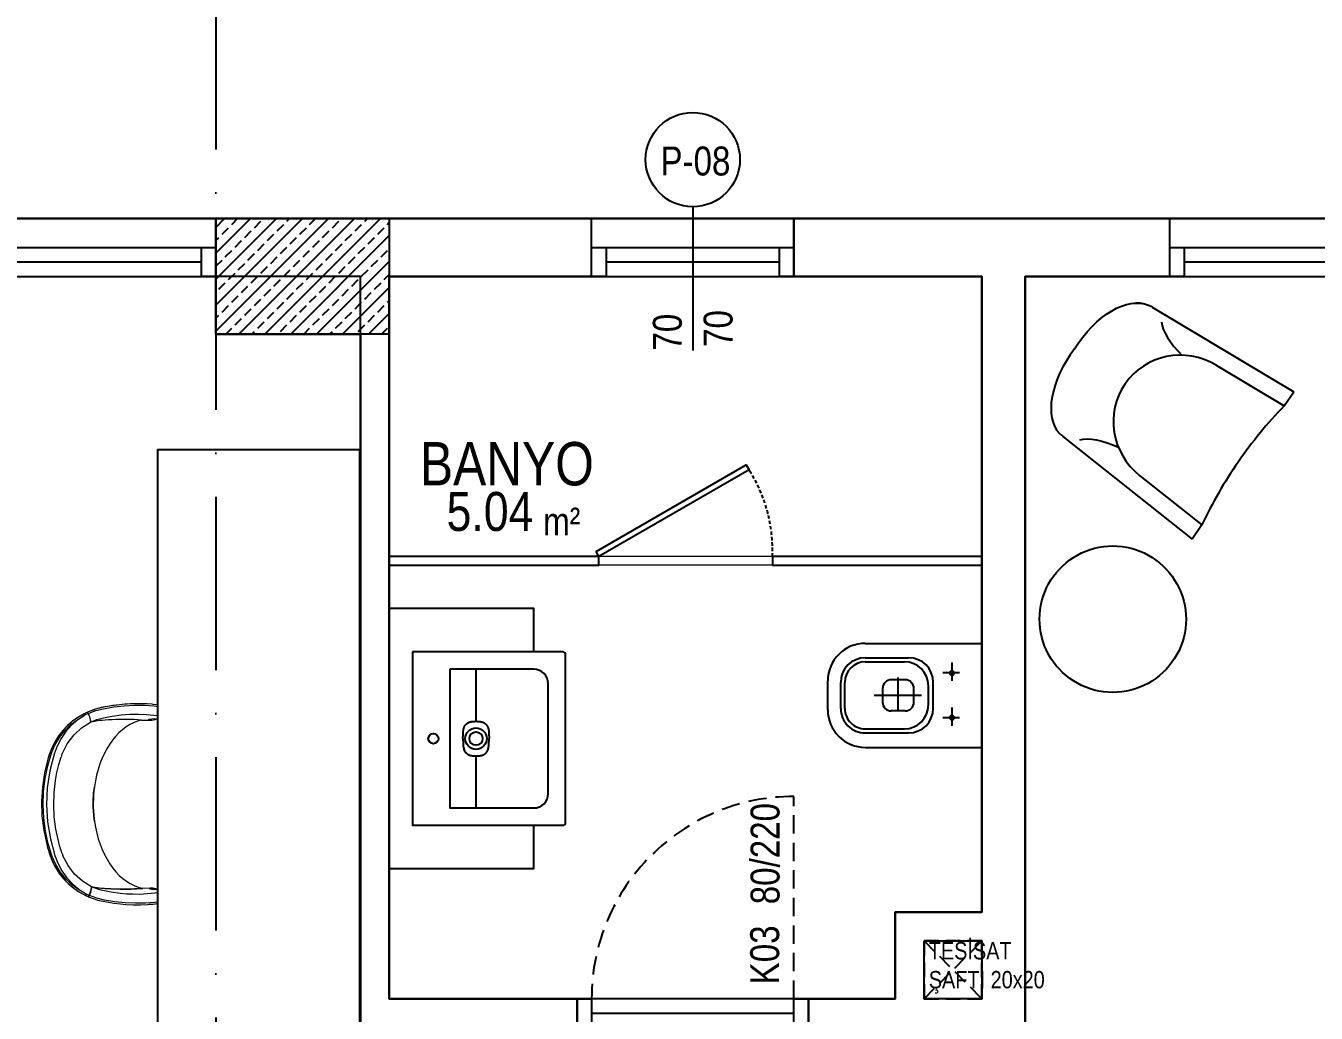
# Model space of a CAD drawing. Header units: millimetres. Extents: x 82776 to 137242, y 11666 to 27998.
# Drawn here: x 99268.4 to 99714.8, y 26409.1 to 26750.9 of the extents above; entities that cross this region are included whole.
import ezdxf
from ezdxf.enums import TextEntityAlignment as Align

# ---------------------------------------------------------------- set-up
doc = ezdxf.new("R2010")
doc.units = ezdxf.units.MM
for name, pattern in [('( Hidden )', [0.375, 0.25, -0.125]), ('ACAD_ISO10W100', [18, 12, -3, 0, -3]), ('GC5102G0200$0$HIDDEN', [9.525, 6.35, -3.175])]:
    doc.linetypes.add(name, pattern=pattern)
doc.layers.add('0_IFC_Area', color=100, linetype='Continuous', plot=False)
for name, color, linetype in [('0_IFC_Door_Text', 11, 'Continuous'), ('0_IFC_Elevation_5', 252, 'Continuous'), ('0_IFC_Grid', 14, 'ACAD_ISO10W100'), ('0_IFC_Hatch_Structure', 251, 'Continuous'), ('0_IFC_Room_Text(No)_50', 12, 'Continuous'), ('0_IFC_Text_Explanation_50', 231, 'Continuous'), ('0_IFC_Window_Text', 60, 'Continuous'), ('1_IFC_Concrete_Section', 50, 'Continuous'), ('1_IFC_Door', 83, 'Continuous'), ('2_IFC_Wall', 130, 'Continuous'), ('3_IFC_Window', 136, 'Continuous'), ('5_IFC_Mechanical_Shaft', 132, 'Continuous'), ('6_IFC_Furniture', 35, 'Continuous'), ('6_IFC_Furniture_WC', 64, 'Continuous'), ('6_IFC_Furniture_Wetspace', 64, 'Continuous')]:
    doc.layers.add(name, color=color, linetype=linetype)
doc.styles.add('ARIAL-NARROW', font='ARIALN.TTF')
doc.styles.add('IFC_TEXT', font='ARIALN.TTF')

# ---------------------------------------------------------------- blocks, each defined once
blk = doc.blocks.new('A NK ST')
at = {"layer": '0_IFC_Hatch_Structure', "transparency": 33554687}
h = blk.add_hatch(dxfattribs=at)
h.set_pattern_fill('ANSI33', color=256, angle=180)
h.set_pattern_definition([(225, (-105891.8525, -41506.1965), (4.49012806, -4.49012806), []), (225, (-105896.3426, -41506.1965), (4.49012806, -4.49012806), [3.175, -1.5875])])
h.paths.add_polyline_path([(450, 0), (450, -40), (390, -40), (390, 0)])
at = {"layer": '1_IFC_Concrete_Section'}
blk.add_lwpolyline([(450, 0), (450, -40), (390, -40), (390, 0)], close=True, dxfattribs=at)
blk = doc.blocks.new('IFC_COFFE TABLE')
at = {"transparency": 33554687}
blk.add_wipeout([(1.61, -25.29), (3.2, -25.13), (4.77, -24.88), (6.32, -24.54), (7.85, -24.09), (9.35, -23.55), (10.81, -22.92), (12.22, -22.19), (13.59, -21.38), (14.91, -20.48), (16.17, -19.51), (17.36, -18.45), (18.48, -17.33), (19.54, -16.13), (20.51, -14.88), (21.4, -13.56), (22.21, -12.19), (22.93, -10.77), (23.57, -9.31), (24.1, -7.81), (24.55, -6.28), (24.89, -4.73), (25.14, -3.15), (25.29, -1.57), (25.34, 0.02), (25.29, 1.61), (25.13, 3.2), (24.88, 4.77), (24.54, 6.32), (24.09, 7.85), (23.55, 9.35), (22.92, 10.81), (22.19, 12.22), (21.38, 13.59), (20.48, 14.91), (19.51, 16.17), (18.45, 17.36), (17.33, 18.48), (16.13, 19.54), (14.88, 20.51), (13.56, 21.4), (12.19, 22.21), (10.77, 22.93), (9.31, 23.57), (7.81, 24.1), (6.28, 24.55), (4.73, 24.89), (3.15, 25.14), (1.57, 25.29), (-0.02, 25.34), (-1.61, 25.29), (-3.2, 25.13), (-4.77, 24.88), (-6.32, 24.54), (-7.85, 24.09), (-9.35, 23.55), (-10.81, 22.92), (-12.22, 22.19), (-13.59, 21.38), (-14.91, 20.48), (-16.17, 19.51), (-17.36, 18.45), (-18.48, 17.33), (-19.54, 16.13), (-20.51, 14.88), (-21.4, 13.56), (-22.21, 12.19), (-22.93, 10.77), (-23.57, 9.31), (-24.1, 7.81), (-24.55, 6.28), (-24.89, 4.73), (-25.14, 3.15), (-25.29, 1.57), (-25.34, -0.02), (-25.29, -1.61), (-25.13, -3.2), (-24.88, -4.77), (-24.54, -6.32), (-24.09, -7.85), (-23.55, -9.35), (-22.92, -10.81), (-22.19, -12.22), (-21.38, -13.59), (-20.48, -14.91), (-19.51, -16.17), (-18.45, -17.36), (-17.33, -18.48), (-16.13, -19.54), (-14.88, -20.51), (-13.56, -21.4), (-12.19, -22.21), (-10.77, -22.93), (-9.31, -23.57), (-7.81, -24.1), (-6.28, -24.55), (-4.73, -24.89), (-3.15, -25.14), (-1.57, -25.29), (0.02, -25.34)], dxfattribs=at).dxf.layer = '6_IFC_Furniture'
at = {"layer": '6_IFC_Furniture', "transparency": 33554687}
blk.add_lwpolyline([(1.61, -25.29), (3.2, -25.13), (4.77, -24.88), (6.32, -24.54), (7.85, -24.09), (9.35, -23.55), (10.81, -22.92), (12.22, -22.19), (13.59, -21.38), (14.91, -20.48), (16.17, -19.51), (17.36, -18.45), (18.48, -17.33), (19.54, -16.13), (20.51, -14.88), (21.4, -13.56), (22.21, -12.19), (22.93, -10.77), (23.57, -9.31), (24.1, -7.81), (24.55, -6.28), (24.89, -4.73), (25.14, -3.15), (25.29, -1.57), (25.34, 0.02), (25.29, 1.61), (25.13, 3.2), (24.88, 4.77), (24.54, 6.32), (24.09, 7.85), (23.55, 9.35), (22.92, 10.81), (22.19, 12.22), (21.38, 13.59), (20.48, 14.91), (19.51, 16.17), (18.45, 17.36), (17.33, 18.48), (16.13, 19.54), (14.88, 20.51), (13.56, 21.4), (12.19, 22.21), (10.77, 22.93), (9.31, 23.57), (7.81, 24.1), (6.28, 24.55), (4.73, 24.89), (3.15, 25.14), (1.57, 25.29), (-0.02, 25.34), (-1.61, 25.29), (-3.2, 25.13), (-4.77, 24.88), (-6.32, 24.54), (-7.85, 24.09), (-9.35, 23.55), (-10.81, 22.92), (-12.22, 22.19), (-13.59, 21.38), (-14.91, 20.48), (-16.17, 19.51), (-17.36, 18.45), (-18.48, 17.33), (-19.54, 16.13), (-20.51, 14.88), (-21.4, 13.56), (-22.21, 12.19), (-22.93, 10.77), (-23.57, 9.31), (-24.1, 7.81), (-24.55, 6.28), (-24.89, 4.73), (-25.14, 3.15), (-25.29, 1.57), (-25.34, -0.02), (-25.29, -1.61), (-25.13, -3.2), (-24.88, -4.77), (-24.54, -6.32), (-24.09, -7.85), (-23.55, -9.35), (-22.92, -10.81), (-22.19, -12.22), (-21.38, -13.59), (-20.48, -14.91), (-19.51, -16.17), (-18.45, -17.36), (-17.33, -18.48), (-16.13, -19.54), (-14.88, -20.51), (-13.56, -21.4), (-12.19, -22.21), (-10.77, -22.93), (-9.31, -23.57), (-7.81, -24.1), (-6.28, -24.55), (-4.73, -24.89), (-3.15, -25.14), (-1.57, -25.29), (0.02, -25.34)], close=True, dxfattribs=at)
blk = doc.blocks.new('IFC_1PSEAT 2')
blk.add_wipeout([(-31, -2.03), (-25.08, -2.03), (-12.58, -0.51), (0, 0), (12.58, -0.51), (25.08, -2.03), (31, -2.03), (29.09, 26.45), (27.18, 54.93), (26.59, 57.7), (24.61, 60.95), (22.38, 63.12), (16.52, 66.42), (16.52, 66.42), (13.69, 67.24), (11.99, 67.74), (9, 68.3), (4.92, 68.75), (0, 68.79), (-5.21, 68.79), (-9.74, 68.24), (-16.51, 66.42), (-20.22, 64.54), (-21.98, 63.39), (-23.72, 61.93), (-24.67, 60.98), (-25.71, 59.57), (-26.32, 58.46), (-27.02, 56.38), (-27.18, 54.93), (-29.09, 26.45)]).dxf.layer = '6_IFC_Furniture'
at = {"layer": '6_IFC_Furniture', "linetype": 'ByBlock', "transparency": 33554687}
for p, q in [((-27.18, 54.93), (-31, -2.03)), ((27.18, 54.93), (31, -2.03)), ((-23.25, 25.26), (-25.08, -2.03)), ((23.25, 25.26), (25.08, -2.03)), ((-25.08, -2.03), (-31, -2.03)), ((25.08, -2.03), (31, -2.03))]:
    blk.add_line(p, q, dxfattribs=at)
for points in [[(0, 68.79), (-13.51, 69.6), (-25.62, 64.05), (-27.05, 56.39), (-27.15, 55.84), (-27.19, 55.29), (-27.18, 54.74)], [(0, 68.79), (13.51, 69.6), (25.62, 64.05), (27.05, 56.39), (27.15, 55.84), (27.19, 55.29), (27.18, 54.74)]]:
    blk.add_open_spline(points, degree=3, knots=[0, 0, 0, 0, 1, 1, 1, 2, 2, 2, 2], dxfattribs=at)
for points in [[(-24.8, 49.38), (-22.45, 47.62), (-20.24, 42.6), (-19.34, 36.99)], [(24.8, 49.38), (22.45, 47.62), (20.24, 42.6), (19.34, 36.99)], [(0, 47.59), (-12.25, 47.59), (-22.41, 37.83), (-23.25, 25.26)], [(23.25, 25.26), (22.41, 37.83), (12.25, 47.59), (0, 47.59)], [(0, 0), (-8.4, 0), (-16.79, -0.68), (-25.08, -2.03)], [(25.08, -2.03), (16.79, -0.68), (8.4, 0), (0, 0)]]:
    blk.add_open_spline(points, degree=3, dxfattribs=at)
blk = doc.blocks.new('*U152')
at = {"layer": '1_IFC_Door'}
for points in [[(0, 75), (-10, 75), (-10, 80), (0, 80), (0, 75)], [(-5, 75), (-5, 5), (0, 5), (0, 75)]]:
    blk.add_lwpolyline(points, dxfattribs=at)
blk.add_lwpolyline([(-10, 5), (0, 5), (0, 0), (-10, 0)], close=True, dxfattribs=at)
at = {"layer": '1_IFC_Door', "linetype": 'GC5102G0200$0$HIDDEN'}
blk.add_lwpolyline([(0, 5), (70, 5)], dxfattribs=at)
blk.add_arc((0, 5), 70, 0, 90, dxfattribs=at)
blk = doc.blocks.new('Hull Koltuk1')
blk.add_wipeout([(31.21, -46.91), (31.51, -46.61), (32.05, -45.48), (32.26, -44.83), (32.46, -44.17), (32.76, -42.88), (32.94, -41.91), (33.11, -40.94), (33.25, -39.86), (33.3, -39.52), (33.47, -38.4), (33.57, -36.77), (33.63, -35.91), (33.68, -35.14), (33.68, -34.38), (33.68, -33.38), (33.69, -32.34), (33.62, -30.88), (33.57, -29.73), (33.54, -29.48), (33.5, -28.54), (33.43, -28.03), (33.25, -26.2), (33.16, -25.43), (33.03, -24.39), (32.93, -23.84), (32.63, -22.25), (32.52, -21.56), (32.27, -20.38), (32.05, -19.56), (31.73, -18.35), (31.14, -16.79), (30.71, -15.82), (30.18, -14.66), (29.56, -13.58), (28.98, -12.65), (28.46, -11.87), (27.53, -10.65), (26.24, -9.1), (25.38, -8.28), (23.58, -6.73), (22.41, -5.84), (20.97, -4.93), (19.55, -4.16), (18.48, -3.62), (16.33, -2.82), (15.15, -2.4), (13.15, -1.91), (10.5, -1.25), (7.43, -0.71), (6.44, -0.56), (4.42, -0.29), (1.88, -0.12), (-0.74, -0.02), (-1.47, -0.04), (-3.02, -0.08), (-4.98, -0.12), (-6.19, -0.26), (-7.43, -0.41), (-7.43, -0.41), (-9.88, -0.69), (-9.88, -0.69), (-11.3, -0.98), (-12.13, -1.15), (-14.37, -1.61), (-15.15, -1.81), (-16.75, -2.26), (-18.01, -2.6), (-18.59, -2.85), (-19.58, -3.18), (-20.71, -3.62), (-21.79, -4.16), (-22.04, -4.3), (-22.87, -4.71), (-23.81, -5.32), (-23.82, -5.31), (-24.73, -5.97), (-25.34, -6.35), (-25.65, -6.61), (-26.12, -6.97), (-26.79, -7.5), (-27.23, -7.91), (-27.87, -8.53), (-28.25, -8.89), (-28.73, -9.4), (-29.3, -10.07), (-29.72, -10.56), (-30.77, -11.97), (-30.77, -11.97), (-31.45, -12.95), (-31.83, -13.76), (-32.45, -14.75), (-32.81, -15.53), (-33.04, -15.93), (-33.35, -16.89), (-33.65, -17.73), (-33.92, -18.5), (-34.22, -19.34), (-34.4, -20.16), (-34.55, -20.82), (-34.7, -21.49), (-34.88, -22.3), (-35.09, -23.6), (-35.09, -23.6), (-35.24, -24.48), (-35.31, -24.9), (-35.45, -26.02), (-35.58, -27.15), (-35.67, -28.09), (-35.75, -29.02), (-35.82, -30.29), (-35.88, -31.55), (-35.9, -32.79), (-35.91, -34.03), (-35.86, -35.24), (-35.82, -36.45), (-35.8, -37.2), (-35.71, -38.36), (-35.57, -39.23), (-35.43, -40.32), (-35.33, -41.26), (-35.09, -42.36), (-35.03, -42.78), (-34.92, -43.37), (-34.78, -43.93), (-34.47, -44.9), (-34.28, -45.71), (-33.95, -46.64), (-33.36, -46.95), (-33.17, -46.97), (-32.9, -46.86), (-32.48, -46.76), (-32.21, -47.97), (-31.93, -49.27), (-31.62, -50.43), (-31.32, -51.58), (-31.06, -52.45), (-30.8, -53.31), (-30.53, -54.11), (-30.27, -54.9), (-29.95, -55.7), (-29.95, -55.7), (-29.63, -56.51), (-29.27, -57.15), (-28.98, -57.67), (-28.55, -58.44), (-28.33, -58.83), (-28, -59.25), (-28, -59.25), (-27.5, -59.89), (-27.12, -60.38), (-26.68, -60.95), (-26.31, -61.29), (-25.71, -61.86), (-25.42, -62.14), (-24.73, -62.78), (-24.24, -63.12), (-23.63, -63.54), (-23.63, -63.54), (-22.53, -64.31), (-22.53, -64.31), (-21.32, -64.9), (-20.74, -65.18), (-20.44, -65.33), (-20.11, -65.49), (-19.48, -65.69), (-18.23, -66.07), (-18.23, -66.07), (-16.27, -66.54), (-16.27, -66.54), (-14.98, -66.8), (-13.68, -67.01), (-12.39, -67.23), (-11.77, -67.3), (-11.14, -67.37), (-10.28, -67.47), (-9.24, -67.59), (-8.59, -67.66), (-7.13, -67.83), (-6.37, -67.86), (-5.62, -67.9), (-5.62, -67.9), (-4.49, -67.95), (-3.74, -67.98), (-2.75, -68.02), (-0.94, -68.04), (-0.4, -68.03), (0.8, -68), (1.8, -67.97), (2.63, -67.95), (3.44, -67.93), (4.25, -67.85), (5.24, -67.76), (6.07, -67.68), (6.73, -67.62), (7.6, -67.53), (8.7, -67.43), (9.33, -67.34), (10.41, -67.18), (11.31, -67.04), (12.61, -66.81), (13.21, -66.7), (13.9, -66.58), (14.7, -66.39), (15.19, -66.28), (15.59, -66.19), (16.49, -65.98), (16.49, -65.98), (17.29, -65.66), (17.74, -65.49), (18.99, -65), (20.15, -64.33), (21.31, -63.66), (22.36, -62.83), (23.4, -62), (24.31, -61.01), (25.22, -60.03), (25.93, -58.99), (26.65, -57.94), (27.28, -56.74), (27.8, -55.53), (28.22, -54.35), (28.47, -53.57), (28.67, -52.93), (28.77, -52.6), (28.99, -51.9), (29.15, -51.28), (29.33, -50.63), (29.46, -50.15), (29.68, -49.3), (29.81, -48.7), (30.07, -47.53), (30.14, -47.24)]).dxf.layer = '6_IFC_Furniture'
at = {"layer": '6_IFC_Furniture', "lineweight": 9}
for p, q in [((-17.56, -2.45), (-18.46, -2.74)), ((16.22, -2.74), (15.15, -2.4)), ((-33.04, -15.93), (-33.09, -16.06)), ((-33.03, -16.01), (-33.08, -16.11)), ((-33.02, -15.98), (-33.03, -16.01)), ((-32.6, -15.08), (-33.02, -15.98)), ((-32.58, -16.24), (-32.17, -15.36)), ((27.36, -17.1), (27.35, -17.1)), ((-30.38, -23.78), (-30.24, -21.67)), ((-30.28, -21.75), (-30.38, -23.78)), ((-30.5, -27.09), (-30.38, -23.78)), ((-30.38, -23.78), (-30.5, -27.09)), ((-30.21, -34.61), (-30.25, -34.9)), ((-30.18, -37.75), (-30.24, -34.9)), ((28.01, -34.75), (27.94, -37.75)), ((-35.84, -36.75), (-35.77, -37.64)), ((-33.14, -46.96), (-33.17, -46.97)), ((30.93, -46.97), (30.9, -46.95))]:
    blk.add_line(p, q, dxfattribs=at)
for points in [[(30.29, -14.95), (28.98, -12.65), (27.53, -10.65), (26.03, -8.95), (23.76, -6.88), (21.61, -5.35), (19.69, -4.24), (18.01, -3.46), (16.33, -2.82), (14.61, -2.28), (9.88, -1.1), (4.97, -0.33), (0, 0), (-4.98, -0.12), (-9.88, -0.69), (-14.37, -1.61), (-15.93, -2.02), (-17.56, -2.5), (-19.61, -3.2), (-22.04, -4.3), (-23.81, -5.32), (-25.65, -6.61), (-27.51, -8.2), (-29.34, -10.14), (-31.07, -12.43), (-32.6, -15.08)], [(-18.46, -2.74), (-20.71, -3.62), (-22.87, -4.71), (-24.91, -6.01), (-26.79, -7.5), (-28.52, -9.16), (-30.08, -10.99), (-31.45, -12.95), (-32.61, -15.03)], [(-32.17, -15.36), (-30.68, -12.77), (-28.86, -10.37), (-26.76, -8.22), (-24.4, -6.35), (-21.8, -4.78), (-19.03, -3.56), (-14.69, -2.24), (-10.26, -1.3), (-5.76, -0.72), (-1.2, -0.53), (3.37, -0.71), (7.89, -1.27), (12.33, -2.21), (16.69, -3.52), (19.48, -4.74), (22.08, -6.29), (24.44, -8.14), (26.55, -10.28), (28.36, -12.65), (29.87, -15.22)], [(29.87, -15.22), (28.27, -12.76), (26.35, -10.53), (24.15, -8.54), (21.72, -6.84), (19.11, -5.46), (16.35, -4.41), (10.6, -2.9), (4.74, -2.02), (-1.19, -1.74), (-7.1, -2.08), (-12.94, -3.02), (-18.67, -4.49), (-21.43, -5.54), (-24.05, -6.95), (-26.47, -8.65), (-28.65, -10.64), (-30.57, -12.88), (-32.17, -15.36)], [(-17.83, -6.94), (-17.39, -6.8), (-17.04, -6.69), (-16.4, -6.5), (-15.27, -6.17), (-13.23, -5.65), (-9.56, -4.91), (-5.35, -4.38), (-1.12, -4.2)], [(-1.12, -4.2), (3.11, -4.37), (7.29, -4.87), (10.04, -5.39), (12.76, -6.05), (15.45, -6.86)], [(30.31, -14.89), (29.14, -12.84), (27.78, -10.9), (26.24, -9.1), (24.52, -7.46), (22.64, -5.99), (20.63, -4.71), (18.48, -3.62), (16.22, -2.74)], [(-29.58, -17.08), (-27.66, -14.01), (-25.17, -11.31), (-22.17, -9.04), (-18.79, -7.3)], [(16.42, -7.22), (19.86, -8.95), (22.9, -11.24), (25.44, -13.99), (27.35, -17.1)], [(-33.08, -16.11), (-34.22, -19.34), (-34.88, -22.3), (-35.31, -24.9), (-35.58, -27.15), (-35.75, -29.02), (-35.88, -31.55), (-35.91, -34.03), (-35.82, -36.45), (-35.78, -37.03)], [(-34.23, -21.62), (-33.58, -18.95), (-32.64, -16.37)], [(-32.64, -16.37), (-32.02, -16.63), (-31.42, -16.85), (-30.88, -17.02), (-30.41, -17.13), (-30.03, -17.19), (-29.76, -17.18), (-29.6, -17.12)], [(-32.58, -16.24), (-31.97, -16.52), (-31.39, -16.75), (-30.86, -16.94), (-30.39, -17.07), (-30.02, -17.13), (-29.74, -17.14), (-29.58, -17.08)], [(-31.08, -21.57), (-30.8, -20.42), (-30.46, -19.3), (-29.6, -17.12)], [(-29.6, -17.12), (-29.98, -19.19), (-30.28, -21.75)], [(-30.24, -21.67), (-30.05, -19.9), (-29.82, -18.37), (-29.58, -17.08)], [(-6.98, -18.28), (-5.05, -18.06), (-3.21, -17.92), (-2.33, -17.88), (-1.47, -17.86), (-0.65, -17.85), (0.14, -17.86), (0.89, -17.89), (1.6, -17.93), (2.27, -17.98), (2.9, -18.04), (3.49, -18.11), (4.03, -18.18), (4.99, -18.31)], [(27.36, -17.1), (27.35, -17.1), (27.35, -17.1), (27.35, -17.1)], [(28.18, -24.53), (28.12, -23.27), (28.05, -22.1), (27.97, -21.08), (27.87, -20.15), (27.62, -18.5), (27.35, -17.1)], [(27.35, -17.1), (28.23, -19.3), (28.84, -21.57)], [(27.36, -17.1), (27.52, -17.17), (27.79, -17.17), (28.17, -17.11), (28.64, -16.98), (29.18, -16.81), (29.76, -16.58), (30.38, -16.32)], [(30.38, -16.32), (31.34, -18.93), (31.99, -21.62)], [(33.43, -38.45), (33.58, -36.45), (33.66, -34.62), (33.67, -32.75), (33.62, -30.88), (33.51, -28.97), (33.34, -27.1), (33.06, -24.85), (32.63, -22.25), (31.97, -19.29), (30.82, -16.06)], [(32.38, -20.77), (31.73, -18.35), (30.84, -16.01)], [(-33.17, -46.97), (-33.18, -46.97), (-33.32, -46.84), (-33.51, -46.47), (-33.73, -45.85), (-34.22, -44.13), (-34.7, -41.82), (-35.11, -38.97), (-35.35, -35.74), (-35.4, -32.28), (-35.22, -28.74), (-34.83, -25.17), (-34.23, -21.62)], [(-30.18, -37.75), (-30.24, -37.44), (-30.29, -37.26), (-30.35, -37.19), (-30.39, -37.26), (-30.48, -37.86), (-30.54, -38.59), (-30.6, -39.32), (-30.65, -40.05), (-30.69, -40.77), (-30.72, -41.57), (-30.75, -42.36), (-30.79, -42.98), (-30.86, -43.19), (-30.96, -43.17), (-31.1, -42.93), (-31.26, -42.43), (-31.61, -40.98), (-31.94, -38.98), (-32.2, -36.52), (-32.31, -33.76), (-32.29, -31.55), (-32.17, -29.27), (-31.96, -26.99), (-31.53, -23.95), (-31.08, -21.57)], [(-6.98, -18.28), (-9.03, -18.61), (-11.04, -19.04), (-13, -19.56), (-14.9, -20.18), (-16.72, -20.88), (-18.47, -21.67), (-20.13, -22.55), (-21.69, -23.5), (-23.15, -24.52), (-24.49, -25.61), (-25.71, -26.76), (-26.8, -27.97), (-27.77, -29.22), (-28.59, -30.52), (-29.28, -31.86), (-29.82, -33.22), (-30.21, -34.61)], [(28.01, -34.75), (27.63, -33.37), (27.11, -32), (26.44, -30.66), (25.63, -29.36), (24.68, -28.1), (23.6, -26.89), (22.39, -25.73), (21.07, -24.64), (19.63, -23.61), (18.08, -22.65), (16.43, -21.77), (14.7, -20.97), (12.88, -20.26), (11, -19.63), (9.05, -19.1), (7.04, -18.66), (5, -18.32)], [(28.84, -21.57), (29.41, -24.63), (29.8, -27.7), (30.02, -30.75), (30.08, -33.71), (29.96, -36.5), (29.71, -38.95), (29.38, -40.96), (29.03, -42.42), (28.87, -42.92), (28.73, -43.17), (28.63, -43.19), (28.56, -42.98), (28.51, -42.36), (28.49, -41.57), (28.45, -40.77), (28.28, -38.35), (28.23, -37.73), (28.16, -37.26), (28.11, -37.19), (28.06, -37.26), (28, -37.44), (27.94, -37.75)], [(31.99, -21.62), (32.6, -25.17), (32.99, -28.75), (33.16, -32.29), (33.12, -35.79), (32.87, -39.01), (32.46, -41.84), (31.98, -44.15), (31.49, -45.86), (31.27, -46.47), (31.09, -46.84), (30.95, -46.97), (30.93, -46.97)], [(33.47, -38.41), (33.47, -38.4), (33.68, -35.14), (33.69, -31.61), (33.47, -28.01), (33.03, -24.39), (32.38, -20.77)], [(-30.21, -34.61), (-30.46, -30.63), (-30.5, -27.09)], [(-30.5, -27.09), (-30.48, -30.8), (-30.25, -34.9)], [(-35.78, -37.03), (-35.69, -38.13), (-35.57, -39.23), (-35.43, -40.32), (-35.27, -41.36), (-35.09, -42.36), (-34.9, -43.29), (-34.69, -44.14), (-34.47, -44.9), (-34.25, -45.55), (-34.03, -46.09), (-33.8, -46.5), (-33.58, -46.79), (-33.36, -46.95), (-33.16, -46.97)], [(-35.77, -37.64), (-35.71, -38.36), (-35.33, -41.26), (-34.87, -43.62), (-34.39, -45.39), (-34.17, -46.03), (-33.98, -46.44), (-33.84, -46.6), (-33.77, -46.57)], [(-30.82, -43.07), (-30.8, -42.76), (-30.75, -41.98), (-30.72, -41.37), (-30.69, -40.76), (-30.66, -40.16), (-30.66, -39.69), (-30.74, -39.55)], [(28.49, -39.11), (28.46, -39.29), (28.44, -39.61), (28.44, -40.07), (28.45, -40.65), (28.48, -41.35), (28.52, -42.15), (28.57, -43.02)], [(30.92, -46.97), (31.21, -46.91), (31.51, -46.61), (31.8, -46.09), (32.05, -45.48), (32.46, -44.17), (32.76, -42.88), (33.11, -40.94), (33.39, -38.78), (33.43, -38.45)], [(-33.13, -46.96), (-32.94, -46.88), (-32.35, -46.55), (-31.88, -46.15), (-31.53, -45.74), (-31.28, -45.32), (-30.96, -44.39), (-30.86, -43.55), (-30.82, -43.07)], [(28.57, -43.02), (28.57, -43.11), (28.78, -44.38), (29.16, -45.39), (29.83, -46.28), (30.31, -46.65), (30.87, -46.94), (30.89, -46.95)], [(-32.5, -46.66), (-31.93, -49.27), (-31.32, -51.58), (-30.8, -53.31), (-30.27, -54.9), (-29.63, -56.51), (-28.33, -58.83), (-26.68, -60.95), (-24.73, -62.78), (-22.53, -64.31), (-20.11, -65.49), (-17.56, -66.28), (-14.98, -66.8), (-12.39, -67.23), (-7.13, -67.83), (-1.84, -68.07), (3.44, -67.93), (8.7, -67.43), (11.31, -67.04), (13.9, -66.58), (16.49, -65.98), (18.99, -65), (21.31, -63.66), (23.4, -62), (25.22, -60.03), (26.65, -57.94), (27.28, -56.74), (27.8, -55.53), (28.35, -53.96), (28.99, -51.9), (29.67, -49.35), (30.27, -46.64)], [(29.86, -46.3), (29.82, -46.49), (29.79, -46.68), (29.75, -46.87), (29.71, -47.06), (29.67, -47.24), (29.63, -47.43), (29.59, -47.62), (29.55, -47.81), (29.51, -48), (29.47, -48.19), (29.42, -48.38), (29.38, -48.56), (29.34, -48.75), (29.29, -48.94), (29.25, -49.13), (29.2, -49.32), (29.15, -49.51), (29.11, -49.69), (29.06, -49.88), (29.01, -50.07), (28.96, -50.26), (28.91, -50.45), (28.86, -50.64), (28.81, -50.82), (28.76, -51.01), (28.71, -51.2), (28.65, -51.39), (28.6, -51.57), (28.55, -51.76), (28.49, -51.95), (28.44, -52.13), (28.38, -52.32), (28.32, -52.5), (28.27, -52.69), (28.21, -52.87), (28.15, -53.06), (28.09, -53.24), (28.03, -53.43), (27.97, -53.61), (27.91, -53.8), (27.85, -53.98), (27.79, -54.16), (27.73, -54.35), (27.67, -54.53), (27.6, -54.71), (27.54, -54.89), (27.48, -55.07), (27.41, -55.25), (27.34, -55.43), (27.27, -55.61), (27.19, -55.79), (27.12, -55.97), (27.04, -56.14), (26.96, -56.32), (26.88, -56.49), (26.8, -56.66), (26.71, -56.84), (26.62, -57.01), (26.53, -57.18), (26.44, -57.35), (26.35, -57.51), (26.25, -57.68), (26.15, -57.85), (26.06, -58.01), (25.95, -58.17), (25.85, -58.34), (25.75, -58.5), (25.64, -58.66), (25.53, -58.82), (25.42, -58.98), (25.31, -59.13), (25.19, -59.29), (25.07, -59.44), (24.96, -59.6), (24.84, -59.75), (24.71, -59.9), (24.59, -60.05), (24.47, -60.2), (24.34, -60.35), (24.21, -60.49), (24.08, -60.63), (23.95, -60.78), (23.81, -60.92), (23.68, -61.06), (23.54, -61.2), (23.4, -61.33), (23.26, -61.47), (23.12, -61.6), (22.98, -61.73), (22.84, -61.86), (22.69, -61.99), (22.54, -62.12), (22.4, -62.24), (22.25, -62.37), (22.1, -62.49), (21.94, -62.61), (21.79, -62.72), (21.64, -62.84), (21.48, -62.95), (21.32, -63.07), (21.17, -63.18), (21.01, -63.29), (20.85, -63.39), (20.68, -63.5), (20.52, -63.6), (20.36, -63.71), (20.19, -63.81), (20.02, -63.9), (19.86, -64), (19.69, -64.1), (19.52, -64.19), (19.35, -64.28), (19.17, -64.37), (19, -64.46), (18.82, -64.54), (18.65, -64.63), (18.47, -64.71), (18.3, -64.79), (18.12, -64.86), (17.94, -64.94), (17.76, -65.01), (17.58, -65.08), (17.4, -65.15), (17.22, -65.22), (17.03, -65.29), (16.85, -65.35), (16.67, -65.41), (16.48, -65.47), (16.3, -65.52), (16.11, -65.58), (15.92, -65.63), (15.74, -65.68), (15.55, -65.73), (15.36, -65.77), (15.18, -65.82), (14.99, -65.86), (14.8, -65.9), (14.61, -65.94), (14.42, -65.97), (14.23, -66.01), (14.04, -66.05), (13.85, -66.09), (13.66, -66.13), (13.48, -66.16), (13.29, -66.2), (13.1, -66.23), (12.91, -66.27), (12.72, -66.3), (12.53, -66.34), (12.34, -66.37), (12.15, -66.41), (11.96, -66.44), (11.77, -66.47), (11.58, -66.5), (11.39, -66.54), (11.19, -66.57), (11, -66.6), (10.81, -66.63), (10.62, -66.66), (10.43, -66.69), (10.24, -66.72), (10.05, -66.75), (9.86, -66.77), (9.67, -66.8), (9.48, -66.83), (9.28, -66.86), (9.09, -66.88), (8.9, -66.91), (8.71, -66.93), (8.52, -66.96), (8.33, -66.98), (8.13, -67.01), (7.94, -67.03), (7.75, -67.05), (7.56, -67.08), (7.37, -67.1), (7.17, -67.12), (6.98, -67.14), (6.79, -67.16), (6.6, -67.18), (6.41, -67.2), (6.21, -67.22), (6.02, -67.24), (5.83, -67.26), (5.64, -67.27), (5.44, -67.29), (5.25, -67.31), (5.06, -67.32), (4.87, -67.34), (4.67, -67.35), (4.48, -67.37), (4.29, -67.38), (4.09, -67.4), (3.9, -67.41), (3.71, -67.42), (3.52, -67.44), (3.32, -67.45), (3.13, -67.46), (2.94, -67.47), (2.74, -67.48), (2.55, -67.49), (2.36, -67.5), (2.17, -67.51), (1.97, -67.52), (1.78, -67.52), (1.59, -67.53), (1.39, -67.54), (1.2, -67.54), (1.01, -67.55), (0.82, -67.55), (0.62, -67.56), (0.43, -67.56), (0.24, -67.57), (0.04, -67.57), (-0.15, -67.57), (-0.34, -67.58), (-0.53, -67.58), (-0.73, -67.58), (-0.92, -67.58), (-1.11, -67.58), (-1.31, -67.58), (-1.5, -67.58), (-1.69, -67.58), (-1.88, -67.58), (-2.08, -67.57), (-2.27, -67.57), (-2.46, -67.57), (-2.66, -67.56), (-2.85, -67.56), (-3.04, -67.55), (-3.23, -67.55), (-3.43, -67.54), (-3.62, -67.54), (-3.81, -67.53), (-4.01, -67.52), (-4.2, -67.52), (-4.39, -67.51), (-4.59, -67.5), (-4.78, -67.49), (-4.97, -67.48), (-5.17, -67.47), (-5.36, -67.46), (-5.56, -67.45), (-5.75, -67.44), (-5.94, -67.42), (-6.14, -67.41), (-6.33, -67.4), (-6.52, -67.38), (-6.72, -67.37), (-6.91, -67.35), (-7.1, -67.34), (-7.3, -67.32), (-7.49, -67.31), (-7.68, -67.29), (-7.88, -67.27), (-8.07, -67.26), (-8.26, -67.24), (-8.46, -67.22), (-8.65, -67.2), (-8.84, -67.18), (-9.04, -67.16), (-9.23, -67.14), (-9.42, -67.12), (-9.61, -67.1), (-9.81, -67.07), (-10, -67.05), (-10.19, -67.03), (-10.38, -67.01), (-10.57, -66.98), (-10.77, -66.96), (-10.96, -66.93), (-11.15, -66.91), (-11.34, -66.88), (-11.53, -66.85), (-11.72, -66.83), (-11.92, -66.8), (-12.11, -66.77), (-12.3, -66.74), (-12.49, -66.72), (-12.68, -66.69), (-12.87, -66.66), (-13.06, -66.63), (-13.25, -66.6), (-13.44, -66.57), (-13.63, -66.54), (-13.82, -66.5), (-14.01, -66.47), (-14.2, -66.44), (-14.39, -66.41), (-14.58, -66.37), (-14.77, -66.34), (-14.96, -66.3), (-15.15, -66.27), (-15.33, -66.23), (-15.52, -66.2), (-15.71, -66.16), (-15.9, -66.13), (-16.09, -66.09), (-16.28, -66.05), (-16.47, -66.01), (-16.66, -65.97), (-16.84, -65.94), (-17.03, -65.9), (-17.22, -65.86), (-17.41, -65.82), (-17.6, -65.77), (-17.78, -65.73), (-17.97, -65.68), (-18.16, -65.63), (-18.34, -65.58), (-18.53, -65.53), (-18.71, -65.47), (-18.9, -65.41), (-19.08, -65.35), (-19.26, -65.29), (-19.44, -65.22), (-19.62, -65.16), (-19.8, -65.09), (-19.98, -65.02), (-20.16, -64.94), (-20.34, -64.87), (-20.52, -64.79), (-20.7, -64.71), (-20.87, -64.63), (-21.05, -64.55), (-21.22, -64.46), (-21.4, -64.38), (-21.57, -64.29), (-21.74, -64.19), (-21.91, -64.1), (-22.08, -64.01), (-22.25, -63.91), (-22.42, -63.81), (-22.59, -63.71), (-22.75, -63.61), (-22.91, -63.5), (-23.08, -63.4), (-23.24, -63.29), (-23.4, -63.18), (-23.56, -63.07), (-23.72, -62.95), (-23.87, -62.84), (-24.03, -62.72), (-24.18, -62.61), (-24.33, -62.49), (-24.48, -62.37), (-24.63, -62.24), (-24.78, -62.12), (-24.92, -61.99), (-25.07, -61.86), (-25.21, -61.74), (-25.35, -61.6), (-25.5, -61.47), (-25.63, -61.34), (-25.77, -61.2), (-25.91, -61.06), (-26.04, -60.92), (-26.18, -60.78), (-26.31, -60.64), (-26.44, -60.5), (-26.57, -60.35), (-26.69, -60.21), (-26.82, -60.06), (-26.94, -59.91), (-27.07, -59.76), (-27.19, -59.6), (-27.31, -59.45), (-27.42, -59.3), (-27.54, -59.14), (-27.65, -58.98), (-27.76, -58.82), (-27.87, -58.66), (-27.98, -58.5), (-28.09, -58.34), (-28.19, -58.17), (-28.29, -58.01), (-28.39, -57.84), (-28.49, -57.68), (-28.59, -57.51), (-28.68, -57.34), (-28.77, -57.17), (-28.86, -57), (-28.95, -56.83), (-29.03, -56.66), (-29.12, -56.48), (-29.2, -56.31), (-29.28, -56.13), (-29.36, -55.96), (-29.43, -55.78), (-29.51, -55.6), (-29.58, -55.43), (-29.65, -55.25), (-29.71, -55.07), (-29.78, -54.88), (-29.84, -54.7), (-29.91, -54.52), (-29.97, -54.34), (-30.03, -54.16), (-30.09, -53.97), (-30.15, -53.79), (-30.21, -53.61), (-30.27, -53.42), (-30.33, -53.24), (-30.39, -53.06), (-30.45, -52.87), (-30.5, -52.69), (-30.56, -52.5), (-30.62, -52.32), (-30.67, -52.13), (-30.73, -51.95), (-30.78, -51.76), (-30.83, -51.58), (-30.89, -51.39), (-30.94, -51.21), (-30.99, -51.02), (-31.04, -50.84), (-31.09, -50.65), (-31.14, -50.46), (-31.19, -50.28), (-31.24, -50.09), (-31.29, -49.9), (-31.34, -49.72), (-31.38, -49.53), (-31.43, -49.34), (-31.48, -49.16), (-31.52, -48.97), (-31.57, -48.78), (-31.61, -48.59), (-31.65, -48.41), (-31.7, -48.22), (-31.74, -48.03), (-31.78, -47.84), (-31.82, -47.65), (-31.86, -47.46), (-31.9, -47.27), (-31.94, -47.08), (-31.98, -46.9), (-32.02, -46.71), (-32.05, -46.52), (-32.09, -46.33)]]:
    blk.add_lwpolyline(points, dxfattribs=at)
for centre, radius, start, end in [((-9.63, -29.96), 24.44, 109.5893, 112.0063), ((8.03, -28.69), 23.05, 68.6526, 71.2134), ((-33.05, -16.08), 0.0428, 156.4765, 239.9457), ((-32.24, -15.19), 1.25, 228.0538, 251.6181), ((-33, -15.95), 0.0432, 156.8527, 239.529), ((-32.18, -15.06), 1.24, 227.7004, 251.3138), ((26.31, -41.98), 64.27, 156.3957, 156.5194), ((-32.57, -15.05), 0.0418, 154.8348, 238.3539), ((-31.71, -14.17), 1.27, 225.8245, 248.7586), ((-27.9, -17.79), 1.83, 157.0696, 158.3315), ((29.39, -14.02), 1.3, 291.7866, 314.2788), ((5.55, -27.17), 27.1, 23.6086, 26.1728), ((30.21, -14.88), 0.105, 318.4121, 337.2062), ((6.14, -26.99), 26.99, 23.8805, 26.5051), ((30.29, -14.91), 0.0212, 330.7831, 41.331), ((29.98, -15.14), 1.25, 288.5173, 312.0486), ((30.8, -16.03), 0.0428, 300.1204, 23.6303), ((-1.22, -60.59), 42.7, 96.9401, 97.745), ((-1.12, -61.61), 43.73, 81.9558, 96.4768), ((-53.4, -28.24), 81.67, 355.4271, 2.6033), ((-35.16, -37.85), 4.98, 334.7704, 1.1774), ((32.9, -37.85), 4.96, 178.7717, 205.6782)]:
    blk.add_arc(centre, radius, start, end, dxfattribs=at)
blk = doc.blocks.new('*U89')
blk.add_wipeout([(0, 0), (250, 0), (250, -70), (0, -70)]).dxf.layer = '6_IFC_Furniture'
at = {"layer": '6_IFC_Furniture', "transparency": 33554687}
blk.add_lwpolyline([(0, -70), (0, 0), (250, 0), (250, -70)], close=True, dxfattribs=at)
blk = doc.blocks.new('*U149')
blk.add_wipeout([(0, 0), (0, -50), (90, -50), (90, 0)]).dxf.layer = '6_IFC_Furniture_WC'
at = {"layer": '6_IFC_Furniture_WC'}
blk.add_lwpolyline([(0, 0), (90, 0), (90, -50), (0, -50)], close=True, dxfattribs=at)
blk = doc.blocks.new('IFC_VITRA_DOLAPLI LAVABO_53X60')
blk.add_wipeout([(-30, 0), (-30, -52), (-29.92, -52.38), (-29.71, -52.71), (-29.38, -52.92), (-29, -53), (29, -53), (29.38, -52.92), (29.71, -52.71), (29.92, -52.38), (30, -52), (30, 0)])
at = {"layer": '6_IFC_Furniture_Wetspace'}
for points in [[(30, 0), (-30, 0), (-30, -52, 0.414214), (-29, -53), (29, -53, 0.414214), (30, -52)], [(24, -13), (-24, -13), (-24, -42, 0.414214), (-19, -47), (19, -47, 0.414214), (24, -42)]]:
    blk.add_lwpolyline(points, format="xyb", close=True, dxfattribs=at)
for points in [[(-6, -22), (-24, -22)], [(24, -22), (6, -22)]]:
    blk.add_lwpolyline(points, dxfattribs=at)
for centre, radius in [((0, -7.25), 1.75), ((0, -22), 3.72), ((0, -22), 2.3)]:
    blk.add_circle(centre, radius, dxfattribs=at)
for points, knots in [([(0, -17.5), (-0.06, -17.5), (-0.19, -17.5), (-0.39, -17.5), (-0.61, -17.5), (-0.84, -17.51), (-1.19, -17.52), (-1.63, -17.54), (-2.02, -17.56), (-2.29, -17.58), (-2.48, -17.59), (-2.78, -17.62), (-3.2, -17.68), (-3.72, -17.8), (-4.23, -18.01), (-4.66, -18.28), (-4.96, -18.54), (-5.19, -18.8), (-5.36, -19.04), (-5.48, -19.25), (-5.57, -19.42), (-5.62, -19.55), (-5.65, -19.63), (-5.69, -19.73), (-5.76, -19.92), (-5.85, -20.26), (-5.91, -20.59), (-5.94, -20.85), (-5.95, -20.97), (-5.96, -21.1), (-5.97, -21.28), (-5.99, -21.49), (-5.99, -21.67), (-5.99, -21.76), (-5.99, -21.79), (-5.99, -21.79), (-5.99, -21.79), (-5.99, -21.79), (-6, -21.86), (-6, -21.93), (-6, -22)], [0, 0, 0, 0, 0.021235, 0.044398, 0.069488, 0.096503, 0.125441, 0.188156, 0.250809, 0.259174, 0.280971, 0.316202, 0.364758, 0.426426, 0.501333, 0.553318, 0.599123, 0.639049, 0.672981, 0.700865, 0.722699, 0.738482, 0.748226, 0.751949, 0.775963, 0.817208, 0.875651, 0.891156, 0.906586, 0.916856, 0.937593, 0.967865, 0.988685, 1, 1, 1, 1, 1, 1, 1.023802, 1.023802, 1.023802, 1.023802]), ([(0, -17.5), (0.06, -17.5), (0.17, -17.5), (0.33, -17.5), (0.49, -17.5), (0.65, -17.5), (0.8, -17.51), (0.95, -17.51), (1.13, -17.52), (1.36, -17.53), (1.64, -17.54), (1.91, -17.55), (2.18, -17.57), (2.45, -17.59), (2.71, -17.61), (2.98, -17.65), (3.34, -17.71), (3.7, -17.8), (4.04, -17.93), (4.28, -18.05), (4.52, -18.19), (4.81, -18.41), (5.14, -18.72), (5.4, -19.1), (5.57, -19.42), (5.68, -19.68), (5.76, -19.93), (5.83, -20.19), (5.88, -20.45), (5.92, -20.72), (5.95, -20.94), (5.96, -21.12), (5.97, -21.26), (5.98, -21.41), (5.99, -21.59), (5.99, -21.72), (5.99, -21.79)], [0, 0, 0, 0, 0.019433, 0.03836, 0.056783, 0.074702, 0.092116, 0.109028, 0.125437, 0.156951, 0.188127, 0.220468, 0.250803, 0.282181, 0.313591, 0.341056, 0.376316, 0.438776, 0.469086, 0.501412, 0.532849, 0.564147, 0.626696, 0.689351, 0.72066, 0.751939, 0.784968, 0.813934, 0.845062, 0.875656, 0.906589, 0.922198, 0.937595, 0.954891, 0.975694, 1, 1, 1, 1]), ([(-6, -22), (-6, -22.03), (-6, -22.11), (-5.99, -22.22), (-5.99, -22.33), (-5.99, -22.44), (-5.98, -22.55), (-5.98, -22.66), (-5.97, -22.77), (-5.96, -22.88), (-5.95, -22.99), (-5.94, -23.11), (-5.93, -23.22), (-5.92, -23.33), (-5.9, -23.44), (-5.88, -23.55), (-5.86, -23.66), (-5.84, -23.77), (-5.81, -23.87), (-5.79, -23.98), (-5.76, -24.09), (-5.72, -24.19), (-5.69, -24.3), (-5.65, -24.4), (-5.6, -24.51), (-5.56, -24.61), (-5.51, -24.71), (-5.45, -24.81), (-5.4, -24.9), (-5.34, -25), (-5.27, -25.09), (-5.21, -25.18), (-5.13, -25.26), (-5.06, -25.35), (-4.98, -25.43), (-4.9, -25.51), (-4.82, -25.58), (-4.73, -25.65), (-4.65, -25.72), (-4.55, -25.78), (-4.46, -25.85), (-4.27, -25.96), (-3.97, -26.11), (-3.54, -26.25), (-3.11, -26.34), (-2.67, -26.4), (-2.31, -26.43), (-1.98, -26.45), (-1.68, -26.47), (-1.37, -26.48), (-1.08, -26.5), (-0.81, -26.5), (-0.52, -26.51), (-0.25, -26.51), (-0.08, -26.51), (0, -26.52)], [0, 0, 0, 0, 0.012444, 0.024892, 0.037346, 0.049806, 0.062275, 0.074753, 0.087243, 0.099746, 0.112263, 0.124797, 0.137337, 0.149865, 0.16238, 0.174881, 0.187369, 0.199846, 0.212314, 0.224778, 0.237244, 0.249718, 0.26221, 0.274722, 0.287247, 0.29978, 0.312317, 0.324853, 0.337387, 0.349918, 0.362445, 0.374971, 0.387495, 0.400014, 0.412535, 0.42506, 0.437593, 0.450138, 0.462698, 0.475277, 0.487876, 0.500499, 0.550584, 0.600352, 0.650378, 0.700398, 0.750338, 0.771026, 0.812724, 0.849295, 0.875117, 0.910268, 0.942798, 0.972708, 1, 1, 1, 1]), ([(6, -22), (6, -22.03), (6, -22.11), (5.99, -22.22), (5.99, -22.33), (5.99, -22.44), (5.98, -22.56), (5.98, -22.69), (5.97, -22.83), (5.96, -22.96), (5.94, -23.15), (5.91, -23.39), (5.86, -23.66), (5.8, -23.93), (5.73, -24.19), (5.63, -24.46), (5.51, -24.71), (5.37, -24.95), (5.21, -25.18), (5.02, -25.39), (4.82, -25.58), (4.6, -25.76), (4.37, -25.91), (4.16, -26.01), (3.99, -26.09), (3.82, -26.16), (3.6, -26.23), (3.33, -26.29), (3.06, -26.35), (2.78, -26.39), (2.5, -26.41), (2.2, -26.44), (1.87, -26.46), (1.5, -26.48), (1.16, -26.49), (0.84, -26.5), (0.53, -26.51), (0.25, -26.51), (0.06, -26.51), (0, -26.52)], [0, 0, 0, 0, 0.012738, 0.0254592, 0.0380319, 0.0504141, 0.0626611, 0.0785725, 0.0939756, 0.107516, 0.1253075, 0.1579839, 0.1878028, 0.2175004, 0.2500399, 0.2812608, 0.3125508, 0.3438375, 0.3750933, 0.406479, 0.4378604, 0.4690727, 0.5004263, 0.5317664, 0.5473528, 0.5629141, 0.5938672, 0.6252488, 0.6554004, 0.6878107, 0.7190947, 0.7503345, 0.7897089, 0.8312873, 0.8751152, 0.9042351, 0.9375349, 0.9789235, 1, 1, 1, 1])]:
    blk.add_open_spline(points, degree=3, knots=knots, dxfattribs=at)
blk = doc.blocks.new('*U162')
blk.add_wipeout([(0, 137.52), (0, -67.52), (100, -67.52), (100, 137.52)]).dxf.layer = '6_IFC_Furniture_WC'
at = {"layer": '6_IFC_Furniture_WC', "color": 252, "lineweight": 0, "true_color": 0x939598}
blk.add_lwpolyline([(100, -67.52), (0, -67.52), (0, 137.52), (100, 137.52)], close=True, dxfattribs=at)
at = {"layer": '6_IFC_Furniture_WC'}
for points in [[(100, 65), (100, 137.52), (97, 137.52), (97, 65)], [(95.27, 4), (65.27, 55.96), (67, 56.96), (97, 5)], [(100, -67.52), (100, 5), (97, 5), (97, -67.52)]]:
    blk.add_lwpolyline(points, close=True, dxfattribs=at)
at = {"layer": '6_IFC_Furniture_WC', "color": 252, "lineweight": 0, "true_color": 0x939598}
blk.add_lwpolyline([(97, 65), (97, 5)], dxfattribs=at)
at = {"layer": '6_IFC_Furniture_WC', "linetype": '( Hidden )', "ltscale": 5}
blk.add_arc((94.6, 13.96), 51.1, 87.3085, 122.6915, dxfattribs=at)
blk = doc.blocks.new('IFC_KLOZET')
blk.add_wipeout([(-18, 0), (18, 0), (18, -40.35), (18, -40.35), (17.95, -41.27), (17.9, -41.81), (17.6, -43.5), (16.51, -46.28), (15.18, -48.38), (14.47, -49.21), (14.19, -49.54), (12.92, -50.64), (12.19, -51.18), (11.5, -51.6), (10.02, -52.33), (8.68, -52.8), (7.64, -53.07), (6.85, -53.22), (6.19, -53.29), (5.31, -53.35), (-5, -53.35), (-6.46, -53.26), (-7.8, -53.03), (-9.49, -52.53), (-9.98, -52.34), (-10.98, -51.87), (-11.97, -51.28), (-13.44, -50.15), (-13.71, -49.96), (-14.2, -49.48), (-15.06, -48.5), (-15.97, -47.22), (-17.03, -45.04), (-17.5, -43.67), (-17.76, -42.49), (-17.9, -41.27), (-18, -40.35)]).dxf.layer = '6_IFC_Furniture_WC'
at = {"layer": '6_IFC_Furniture_WC'}
for p, q in [((-18, -40.35), (-18, 0)), ((18, -40.35), (18, 0)), ((-7.75, -7.81), (-7.75, -13.52)), ((7.75, -7.81), (7.75, -13.52)), ((-5, -10.35), (-11.35, -10.35)), ((10.5, -10.35), (4.15, -10.35)), ((4.5, -16.85), (-4.5, -16.85)), ((3.3, -18.53), (-3.3, -18.53)), ((0, -20.91), (0, -37.32)), ((-13, -40.35), (-13, -25.35)), ((-5.38, -26.55), (-5.38, -31.35)), ((2.38, -23.55), (-2.38, -23.55)), ((5.38, -26.55), (5.38, -31.35)), ((13, -40.35), (13, -25.35)), ((-11.6, -40.35), (-11.6, -26.83)), ((5.46, -28.95), (-6.14, -28.95)), ((11.6, -40.35), (11.6, -26.83)), ((-2.38, -34.35), (2.38, -34.35)), ((4.5, -47.45), (-4.5, -47.45)), ((4.5, -48.85), (-4.5, -48.85)), ((5, -53.35), (-5, -53.35))]:
    blk.add_line(p, q, dxfattribs=at)
blk.add_lwpolyline([(18, 0), (-18, 0)], dxfattribs=at)
for centre in [(-7.75, -10.35), (7.75, -10.35)]:
    blk.add_circle(centre, 0.75, dxfattribs=at)
for centre, radius, start, end in [((-7.75, -10.35), 0.75, 90, 270), ((-7.75, -10.35), 0.75, 270, 90), ((7.75, -10.35), 0.75, 90, 270), ((7.75, -10.35), 0.75, 270, 90), ((-4.5, -25.35), 8.5, 90, 180), ((4.5, -25.35), 8.5, 0, 90), ((-3.3, -26.83), 8.3, 90, 180), ((3.3, -26.83), 8.3, 0, 90), ((-2.38, -26.55), 3, 90, 180), ((2.38, -26.55), 3, 0, 90), ((-2.38, -31.35), 3, 180, 270), ((2.38, -31.35), 3, 270, 0), ((-5, -40.35), 13, 180, 270), ((-4.5, -40.35), 8.5, 180, 270), ((-4.5, -40.35), 7.1, 180, 270), ((4.5, -40.35), 8.5, 270, 0), ((4.5, -40.35), 7.1, 270, 0), ((5, -40.35), 13, 270, 0)]:
    blk.add_arc(centre, radius, start, end, dxfattribs=at)
blk = doc.blocks.new('A ZK PLAN')
at = {"layer": '2_IFC_Wall'}
for points in [[(970, 850), (40, 850)], [(450, 850), (970, 850)]]:
    blk.add_lwpolyline(points, dxfattribs=at)
blk.add_lwpolyline([(635.01, 600), (655.01, 600), (655.01, 580), (635.01, 580)], close=True, dxfattribs=at)
for name, p, rotation in [('*U162', (517.52, 830), 270), ('IFC_KLOZET', (655.03, 685), 270.0038281345304), ('Hull Koltuk1', (329.7, 648.27), 90.28791311157966)]:
    blk.add_blockref(name, p, dxfattribs=dict(rotation=rotation))
at = {"xscale": -1.000000000000001, "rotation": 90}
blk.add_blockref('*U149', (450, 715.02), dxfattribs=at)
at = {"transparency": 33554687, "rotation": 90}
blk.add_blockref('*U152', (595, 580), dxfattribs=at)
at = {"xscale": -1.000000000000001, "rotation": 90}
blk.add_blockref('*U89', (369.79, 770), dxfattribs=at)
at = {"rotation": 90}
blk.add_blockref('IFC_VITRA_DOLAPLI LAVABO_53X60', (458, 670.02), dxfattribs=at)
at = {"layer": '2_IFC_Wall'}
blk.add_lwpolyline([(970, 830), (670.04, 830), (670.04, 570), (655.04, 570), (655.04, 570), (595, 570), (595, 580), (625.01, 580), (625.01, 610), (655.01, 610), (655.04, 830), (450, 830)], dxfattribs=at)
at = {"rotation": 55.33646129684311}
blk.add_blockref('IFC_1PSEAT 2', (743.67, 765.75), dxfattribs=at)
at = {"xscale": -1, "rotation": 270}
blk.add_blockref('IFC_COFFE TABLE', (700.3, 711.36), dxfattribs=at)
at = {"layer": '2_IFC_Wall'}
blk.add_lwpolyline([(450, 810), (450, 580), (515, 580), (515, 570), (450, 570), (450, 330), (655, 330), (655, 490), (670, 490), (670, 330), (680, 330), (680, 320), (450, 320), (450, 300), (440, 300), (440, 830), (40, 830)], dxfattribs=at)
blk = doc.blocks.new('A ZK SAFTLAR')
at = {"layer": '5_IFC_Mechanical_Shaft', "linetype": '( Hidden )', "ltscale": 20, "transparency": 33554687}
blk.add_lwpolyline([(595.01, 145), (615.01, 145), (615.01, 165), (595.01, 165)], close=True, dxfattribs=at)
for points in [[(595.01, 145), (615.01, 165)], [(595.01, 165), (615.01, 145)]]:
    blk.add_lwpolyline(points, dxfattribs=at)
at = {"layer": '0_IFC_Text_Explanation_50', "insert": (596.65, 164.61), "char_height": 6, "attachment_point": 1, "style": 'IFC_TEXT'}
blk.add_mtext_dynamic_manual_height_columns('\\pxql;TESİSAT\\PŞAFTI 20x20', width=93.331, gutter_width=12.5, heights=[0], dxfattribs=at)
blk = doc.blocks.new('0_IFC_DOOR_TAG_50')
at = {"layer": '0_IFC_Door_Text', "style": 'IFC_TEXT'}
for tag, p in [('DOOR_TYPE', (0, 0)), ('DOOR_SIZE', (27.7, 0))]:
    blk.add_attdef(tag, p, '', height=10, dxfattribs=at)
blk = doc.blocks.new('A_ZK_KAPI POZU')
at = {"transparency": 33554687}
ref = blk.add_blockref('0_IFC_DOOR_TAG_50', (-345, -89.1, 0), dxfattribs=dict(at, xscale=-1, rotation=270))
ref.add_attrib('DOOR_TYPE', 'K03', (-335.13, -89.1, 0), dxfattribs={"layer": '0_IFC_Door_Text', "height": 10, "rotation": 90, "style": 'IFC_TEXT'})
ref.add_attrib('DOOR_SIZE', '80/220', (-335, -61.4, 0), dxfattribs={"layer": '0_IFC_Door_Text', "height": 10, "rotation": 90, "style": 'IFC_TEXT'})
blk = doc.blocks.new('0_IFC_ROOM_TEXT_50')
at = {"layer": '0_IFC_Room_Text(No)_50', "insert": (13.22, -40.02), "char_height": 9.625, "attachment_point": 1, "style": 'IFC_TEXT'}
blk.add_mtext_dynamic_manual_height_columns('m²', width=16.6949, gutter_width=6.88, heights=[0], dxfattribs=at)
at = {"layer": '0_IFC_Room_Text(No)_50', "style": 'IFC_TEXT'}
blk.add_attdef('ROOM_NUMBER', text='', height=7.7, dxfattribs=at).set_placement((0.68, -10.73), align=Align.CENTER)
blk.add_attdef('ROOM_NAME', text='', height=13.47, dxfattribs=at).set_placement((0.68, -24.84), align=Align.MIDDLE_CENTER)
blk.add_attdef('AREA', text='', height=13.47, dxfattribs=at).set_placement((9.85, -49.66), align=Align.RIGHT)
at = {"layer": '0_IFC_Text_Explanation_50', "style": 'IFC_TEXT', "flags": 1}
for tag, p in [('DÖŞEME:', (-41.09, -64.38)), ('DUVAR:', (-41.09, -75.48)), ('TAVAN:', (-41.09, -86.74))]:
    blk.add_attdef(tag, p, '', height=7.7, dxfattribs=at)
blk = doc.blocks.new('A_NK_ALAN')
at = {"layer": '0_IFC_Area'}
for points in [[(-20, 1780), (1980, 1780), (1980, 830), (-20, 830)], [(20, 810), (370, 810), (370, 790), (420, 790), (420, 170), (260, 170), (260, 425), (0, 425), (0, 770), (20, 770)], [(430, 810), (635.04, 810), (635.01, 590), (605.01, 589.97), (605.01, 560), (430, 560)], [(650.04, 810), (950, 810), (950, 790), (970, 790), (970, 310), (650.04, 310)]]:
    blk.add_lwpolyline(points, close=True, dxfattribs=at)
ref = blk.add_blockref('0_IFC_ROOM_TEXT_50', (470.02, 770))
ref.add_attrib('ROOM_NAME', 'BANYO', dxfattribs={"layer": '0_IFC_Room_Text(No)_50', "height": 15, "style": 'IFC_TEXT'}).set_placement((470.7, 745.16), align=Align.MIDDLE_CENTER)
ref.add_attrib('AREA', '5.04', dxfattribs={"layer": '0_IFC_Room_Text(No)_50', "height": 13.475, "style": 'IFC_TEXT'}).set_placement((479.87, 721.9), align=Align.RIGHT)
blk = doc.blocks.new('A_B1_AKS')
at = {"layer": '0_IFC_Grid', "ltscale": 5}
for points in [[(390.29835, 1775), (390.29835, -395)], [(-125.00143, 700), (2125.00087, 700)]]:
    blk.add_lwpolyline(points, dxfattribs=at)
blk = doc.blocks.new('*U1495')
at = {"layer": '0_IFC_Window_Text'}
blk.add_circle((125, 40.42), 16.31, dxfattribs=at)
at = {"layer": '0_IFC_Window_Text', "insert": (111.19, -25.68), "char_height": 10, "attachment_point": 1, "rotation": 90, "style": 'ARIAL-NARROW'}
blk.add_mtext_dynamic_manual_height_columns('250', width=65.1539, gutter_width=50, heights=[0], dxfattribs=at)
at = {"layer": '0_IFC_Window_Text', "style": 'ARIAL-NARROW'}
blk.add_attdef('TİP', (113.82, 34.93), '', height=10, dxfattribs=at)
blk.add_wipeout([(0, 0), (250, 0), (250, 20), (0, 20)]).dxf.layer = '3_IFC_Window'
at = {"layer": '0_IFC_Elevation_5'}
blk.add_lwpolyline([(0, 10), (0, 20), (250, 20), (250, 10)], dxfattribs=at)
at = {"layer": '2_IFC_Wall'}
for points in [[(0, 0), (0, 20)], [(250, 0), (250, 20)]]:
    blk.add_lwpolyline(points, dxfattribs=at)
at = {"layer": '3_IFC_Window'}
for points in [[(0, 10), (5, 10), (5, 0), (0, 0)], [(245, 10), (250, 10), (250, 0), (245, 0)]]:
    blk.add_lwpolyline(points, close=True, dxfattribs=at)
for points in [[(5, 10), (245, 10)], [(5, 5), (245, 5)], [(0, 0), (250, 0)]]:
    blk.add_lwpolyline(points, dxfattribs=at)
blk.add_wipeout([(122.5, 0), (127.5, 0), (127.5, 10), (122.5, 10)]).dxf.layer = '3_IFC_Window'
at = {"layer": '0_IFC_Window_Text'}
blk.add_lwpolyline([(125, 24.11), (125, -25.68)], dxfattribs=at)
at = {"layer": '3_IFC_Window'}
blk.add_lwpolyline([(122.5, 10), (127.5, 10), (127.5, 0), (122.5, 0)], close=True, dxfattribs=at)
at = {"layer": '0_IFC_Window_Text', "style": 'ARIAL-NARROW'}
blk.add_attdef('YUKSEKLIK', (138.75, -24.41), '', height=10, rotation=90, dxfattribs=at)
blk = doc.blocks.new('*U1497')
at = {"layer": '0_IFC_Window_Text'}
blk.add_circle((35, 40.42), 16.31, dxfattribs=at)
at = {"layer": '0_IFC_Window_Text', "insert": (21.19, -25.68), "char_height": 10, "attachment_point": 1, "rotation": 90, "style": 'ARIAL-NARROW'}
blk.add_mtext_dynamic_manual_height_columns('70', width=65.1539, gutter_width=50, heights=[0], dxfattribs=at)
at = {"layer": '0_IFC_Window_Text', "style": 'ARIAL-NARROW'}
blk.add_attdef('TİP', (23.82, 34.93), '', height=10, dxfattribs=at)
blk.add_wipeout([(0, 0), (70, 0), (70, 20), (0, 20)]).dxf.layer = '3_IFC_Window'
at = {"layer": '0_IFC_Elevation_5'}
blk.add_lwpolyline([(0, 10), (0, 20), (70, 20), (70, 10)], dxfattribs=at)
at = {"layer": '0_IFC_Window_Text'}
blk.add_lwpolyline([(35, 24.11), (35, -25.68)], dxfattribs=at)
at = {"layer": '2_IFC_Wall'}
for points in [[(0, 0), (0, 20)], [(70, 0), (70, 20)]]:
    blk.add_lwpolyline(points, dxfattribs=at)
at = {"layer": '3_IFC_Window'}
for points in [[(0, 10), (5, 10), (5, 0), (0, 0)], [(65, 10), (70, 10), (70, 0), (65, 0)]]:
    blk.add_lwpolyline(points, close=True, dxfattribs=at)
for points in [[(5, 10), (65, 10)], [(5, 5), (65, 5)], [(0, 0), (70, 0)]]:
    blk.add_lwpolyline(points, dxfattribs=at)
at = {"layer": '0_IFC_Window_Text', "style": 'ARIAL-NARROW'}
blk.add_attdef('YUKSEKLIK', (48.75, -24.41), '', height=10, rotation=90, dxfattribs=at)
blk = doc.blocks.new('A ZK DOGRAMA')
for name, p, values in [('*U1495', (-1769.95, -20), {'YUKSEKLIK': '280', 'TİP': 'P-04'}), ('*U1497', (-1390, -20), {'YUKSEKLIK': '70', 'TİP': 'P-08'}), ('*U1495', (-1190, -20), {'YUKSEKLIK': '280', 'TİP': 'P-04'})]:
    blk.add_blockref(name, p).add_auto_attribs(values)

msp = doc.modelspace()

# ---------------------------------------------------------------- block references
msp.add_blockref('A ZK PLAN', (98944.17, 25834.15))

# ---------------------------------------------------------------- next in the draw order: block references
for name, p in [('A_B1_AKS', (98943.88, 25984.15)), ('A_NK_ALAN', (98964.17, 25854.15)), ('A NK ST', (98944.17, 26684.15)), ('A_ZK_KAPI POZU', (99864.17, 26508.25, 0)), ('A ZK SAFTLAR', (98984.17, 26269.15))]:
    msp.add_blockref(name, p)

# ---------------------------------------------------------------- next in the draw order: block references
msp.add_blockref('A ZK DOGRAMA', (100854.17, 26684.15))

doc.saveas('drawing.dxf')
